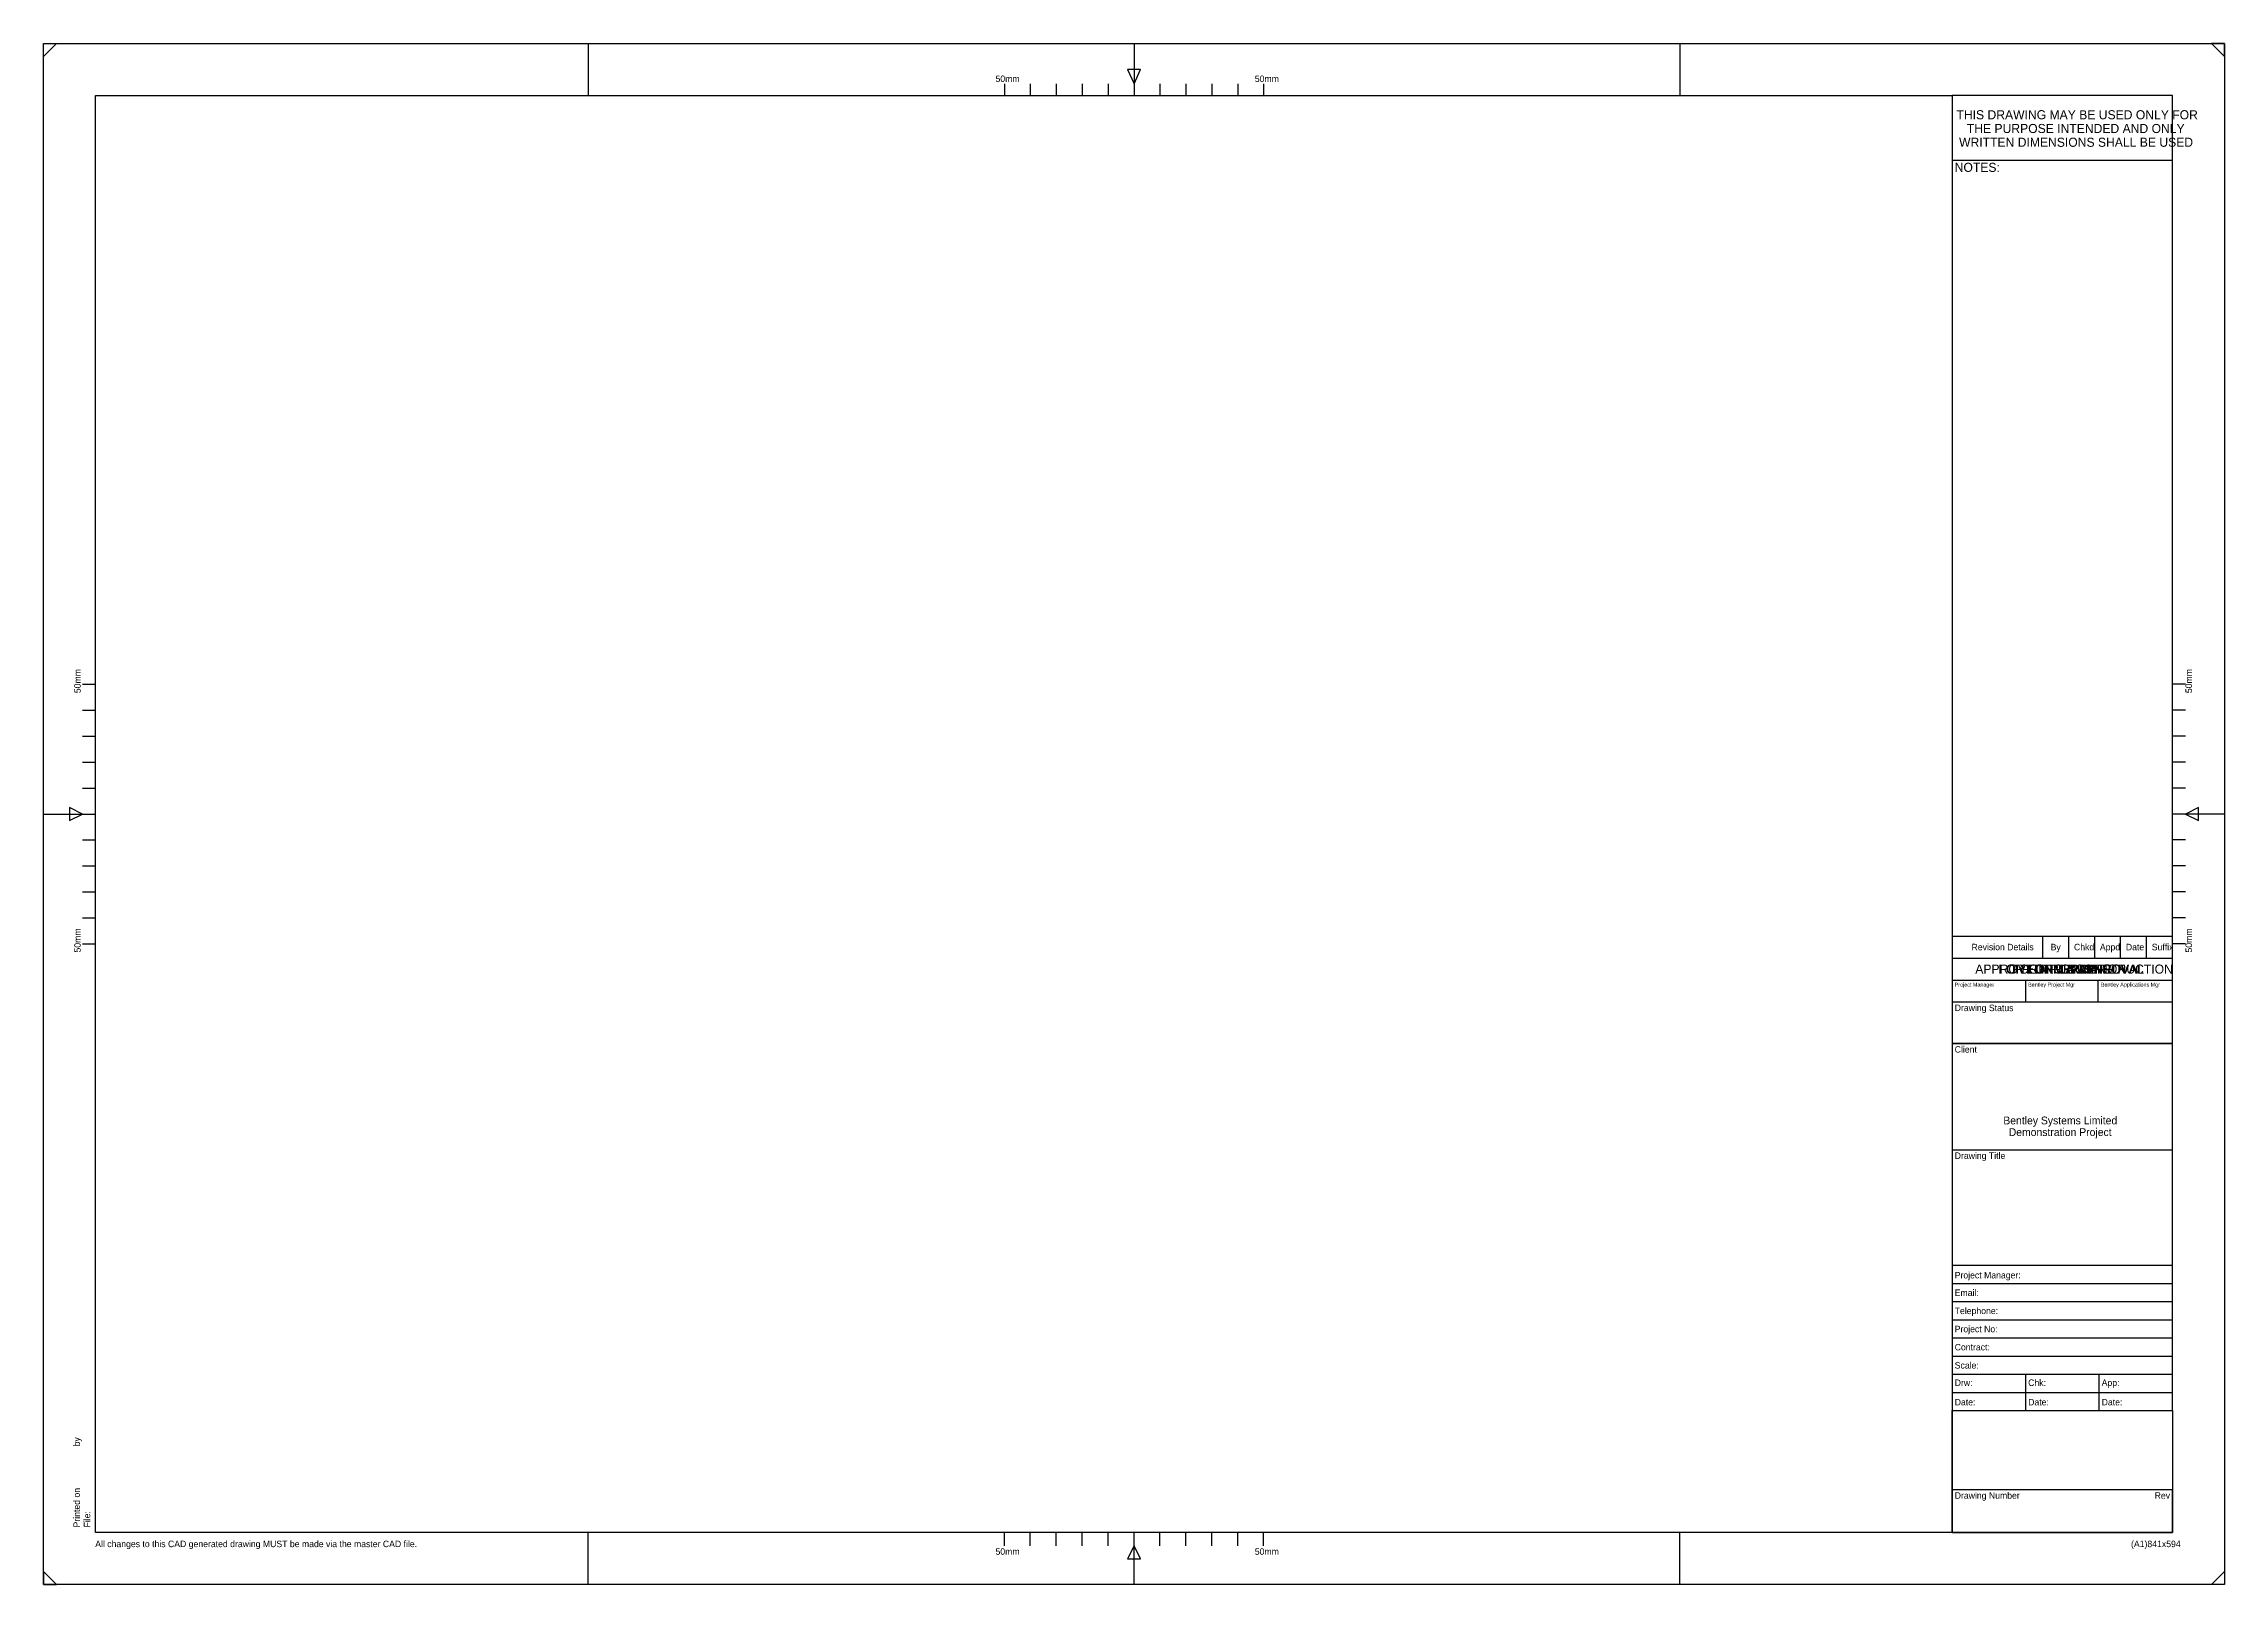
# Model space of a CAD drawing. Extents: x 0 to 0.841, y 0 to 0.594.
import ezdxf

# ---------------------------------------------------------------- set-up
doc = ezdxf.new("R2010")
doc.units = 0
for name, color, linetype in [('GEN-DGN-FRAME', 7, 'Continuous'), ('GEN-DGN-FRAME-APPROVED FOR CONSTRUCTION', 7, 'Continuous'), ('GEN-DGN-FRAME-FOR FORM A APPROVAL', 7, 'Continuous'), ('GEN-DGN-FRAME-FOR FORM B APPROVAL', 7, 'Continuous'), ('GEN-DGN-FRAME-FOR INFORMATION', 7, 'Continuous'), ('GEN-DGN-FRAME-FOR PLANNING', 7, 'Continuous'), ('GEN-DGN-FRAME-FOR TENDER', 7, 'Continuous')]:
    doc.layers.add(name, color=color, linetype=linetype)

msp = doc.modelspace()

# ---------------------------------------------------------------- linework, layer by layer
at = {"layer": 'GEN-DGN-FRAME'}
for p, q in [((0.21, 0.594), (0.21, 0.574)), ((0.4205, 0.594), (0.4205, 0.57405)), ((0.631, 0.594), (0.631, 0.574)), ((0.418, 0.584), (0.4205, 0.5785)), ((0.4205, 0.584), (0.418, 0.584)), ((0.4205, 0.5785), (0.423, 0.584)), ((0.423, 0.584), (0.4205, 0.584)), ((0.3705, 0.5785), (0.3705, 0.57405)), ((0.3805, 0.5785), (0.3805, 0.57405)), ((0.3905, 0.5785), (0.3905, 0.57405)), ((0.4005, 0.5785), (0.4005, 0.57405)), ((0.4105, 0.5785), (0.4105, 0.57405)), ((0.4305, 0.5785), (0.4305, 0.57405)), ((0.4405, 0.5785), (0.4405, 0.57405)), ((0.4505, 0.5785), (0.4505, 0.57405)), ((0.4605, 0.5785), (0.4605, 0.57405)), ((0.4705, 0.5785), (0.4705, 0.57405)), ((0.736, 0.54905), (0.821, 0.54905)), ((0.015, 0.347), (0.02, 0.347)), ((0.826, 0.347), (0.821, 0.347)), ((0.015, 0.337), (0.02, 0.337)), ((0.826, 0.337), (0.821, 0.337)), ((0.015, 0.327), (0.02, 0.327)), ((0.826, 0.327), (0.821, 0.327)), ((0.015, 0.317), (0.02, 0.317)), ((0.826, 0.317), (0.821, 0.317)), ((0.015, 0.307), (0.02, 0.307)), ((0.826, 0.307), (0.821, 0.307)), ((0, 0.297), (0.02, 0.297)), ((0.015, 0.297), (0.01, 0.2995)), ((0.01, 0.2995), (0.01, 0.297)), ((0.01, 0.297), (0.01, 0.2945)), ((0.01, 0.2945), (0.015, 0.297)), ((0.841, 0.297), (0.821, 0.297)), ((0.831, 0.2995), (0.826, 0.297)), ((0.826, 0.297), (0.831, 0.2945)), ((0.831, 0.297), (0.831, 0.2995)), ((0.831, 0.2945), (0.831, 0.297)), ((0.015, 0.287), (0.02, 0.287)), ((0.826, 0.287), (0.821, 0.287)), ((0.015, 0.277), (0.02, 0.277)), ((0.826, 0.277), (0.821, 0.277)), ((0.015, 0.267), (0.02, 0.267)), ((0.826, 0.267), (0.821, 0.267)), ((0.015, 0.257), (0.02, 0.257)), ((0.826, 0.257), (0.821, 0.257)), ((0.015, 0.247), (0.02, 0.247)), ((0.736, 0.24995), (0.821, 0.24995)), ((0.771, 0.24145), (0.771, 0.24995)), ((0.781, 0.24145), (0.781, 0.24995)), ((0.791, 0.24145), (0.791, 0.24995)), ((0.801, 0.24145), (0.801, 0.24995)), ((0.811, 0.24145), (0.811, 0.24995)), ((0.826, 0.247), (0.821, 0.247)), ((0.736, 0.24145), (0.821, 0.24145)), ((0.736, 0.23296), (0.821, 0.23296)), ((0.76432, 0.23296), (0.76432, 0.2245)), ((0.79235, 0.2245), (0.79235, 0.23296)), ((0.736, 0.16753), (0.821, 0.16753)), ((0.736, 0.123), (0.821, 0.123)), ((0.736, 0.116), (0.821, 0.116)), ((0.736, 0.109), (0.821, 0.109)), ((0.736, 0.102), (0.821, 0.102)), ((0.736, 0.095), (0.821, 0.095)), ((0.736, 0.088), (0.821, 0.088)), ((0.736, 0.081), (0.821, 0.081)), ((0.76433, 0.081), (0.76433, 0.067)), ((0.79267, 0.067), (0.79267, 0.081)), ((0.736, 0.074), (0.821, 0.074)), ((0.21, 0), (0.21, 0.02)), ((0.3705, 0.0149), (0.3705, 0.01995)), ((0.3805, 0.0149), (0.3805, 0.01995)), ((0.3905, 0.0149), (0.3905, 0.01995)), ((0.4005, 0.0149), (0.4005, 0.01995)), ((0.4105, 0.0149), (0.4105, 0.01995)), ((0.4205, 0), (0.4205, 0.01995)), ((0.4305, 0.0149), (0.4305, 0.01995)), ((0.4405, 0.0149), (0.4405, 0.01995)), ((0.4505, 0.0149), (0.4505, 0.01995)), ((0.4605, 0.0149), (0.4605, 0.01995)), ((0.4705, 0.0149), (0.4705, 0.01995)), ((0.631, 0), (0.631, 0.02)), ((0.4205, 0.0149), (0.418, 0.0099)), ((0.418, 0.0099), (0.4205, 0.0099)), ((0.423, 0.0099), (0.4205, 0.0149)), ((0.4205, 0.0099), (0.423, 0.0099))]:
    msp.add_line(p, q, dxfattribs=at)
for points in [[(0.841, 0), (0, 0), (0, 0.594), (0.841, 0.594)], [(0, 0.594), (0.005, 0.594), (0, 0.589)], [(0.841, 0.594), (0.836, 0.594), (0.841, 0.589)], [(0.736, 0.02), (0.02, 0.02), (0.02, 0.574), (0.736, 0.574)], [(0.736, 0.2085), (0.821, 0.2085), (0.821, 0.2245), (0.736, 0.2245)], [(0.821, 0.2085), (0.736, 0.2085), (0.736, 0.067), (0.821, 0.067)], [(0.821, 0.02), (0.736, 0.02), (0.736, 0.067), (0.821, 0.067)], [(0.736, 0.02), (0.821, 0.02), (0.821, 0.0365), (0.736, 0.0365)], [(0, 0), (0.005, 0), (0, 0.005)], [(0.841, 0), (0.836, 0), (0.841, 0.005)]]:
    msp.add_lwpolyline(points, close=True, dxfattribs=at)
msp.add_lwpolyline([(0.821, 0.2245), (0.821, 0.574), (0.736, 0.574)], dxfattribs=at)

# ---------------------------------------------------------------- texts
for s, height, p in [('50mm', 0.0025, (0.36709, 0.5792)), ('50mm', 0.0025, (0.46709, 0.5792)), ('THIS DRAWING MAY BE USED ONLY FOR', 0.0035, (0.73768, 0.56483)), ('WRITTEN DIMENSIONS SHALL BE USED', 0.0035, (0.73868, 0.55423)), ('THE PURPOSE INTENDED AND ONLY', 0.0035, (0.74168, 0.55953)), ('NOTES:', 0.0035, (0.737, 0.54455)), ('Revision Details', 0.0025, (0.7435, 0.24445)), ('By', 0.0025, (0.774, 0.24445)), ('Chkd', 0.0025, (0.783, 0.24445)), ('Appd', 0.0025, (0.793, 0.24445)), ('Date', 0.0025, (0.803, 0.24445)), ('Suffix', 0.0025, (0.813, 0.24445)), ('Drawing Status', 0.0025, (0.737, 0.221)), ('Client', 0.0025, (0.737, 0.205)), ('Bentley Systems Limited', 0.003, (0.75575, 0.17735)), ('Demonstration Project', 0.003, (0.75783, 0.17285)), ('Drawing Title', 0.0025, (0.737, 0.16403)), ('Project Manager:', 0.0025, (0.737, 0.11795)), ('Email:', 0.0025, (0.737, 0.1112)), ('Telephone:', 0.0025, (0.737, 0.1042)), ('Contract:', 0.0025, (0.737, 0.0902)), ('Project No:', 0.0025, (0.737, 0.0972)), ('Scale:', 0.0025, (0.737, 0.0832)), ('Drw:', 0.0025, (0.737, 0.0765)), ('Chk:', 0.0025, (0.76533, 0.0765)), ('App:', 0.0025, (0.79367, 0.0765)), ('Date:', 0.0025, (0.737, 0.069)), ('Date:', 0.0025, (0.76533, 0.069)), ('Date:', 0.0025, (0.79367, 0.069)), ('Drawing Number', 0.0025, (0.737, 0.033)), ('Rev', 0.0025, (0.81411, 0.033)), ('All changes to this CAD generated drawing MUST be made via the master CAD file.', 0.0025, (0.0199, 0.01435)), ('(A1)841x594', 0.0025, (0.805, 0.01435)), ('50mm', 0.0025, (0.36709, 0.0114)), ('50mm', 0.0025, (0.46709, 0.0114))]:
    msp.add_text(s, height=height, dxfattribs=at).set_placement(p)
for s, height, rotation, p in [('50mm', 0.0025, 90, (0.0143, 0.34359)), ('50mm', 0.0025, 90, (0.8285, 0.34359)), ('50mm', 0.0025, 90, (0.0143, 0.24359)), ('50mm', 0.0025, 90, (0.8285, 0.24359)), ('Project Manager', 0.0015, 0.00001, (0.737, 0.23046)), ('Bentley Project Mgr', 0.0015, 0.00001, (0.76532, 0.23046)), ('Bentley Applications Mgr', 0.0015, 0.00001, (0.79335, 0.23046)), ('by', 0.0025, 90, (0.014, 0.0532)), ('Printed on', 0.0025, 90, (0.014, 0.02195)), ('File:', 0.0025, 90, (0.018, 0.02195))]:
    msp.add_text(s, height=height, rotation=rotation, dxfattribs=at).set_placement(p)
at = {"layer": 'GEN-DGN-FRAME-APPROVED FOR CONSTRUCTION'}
msp.add_text('APPROVED FOR CONSTRUCTION', height=0.0035, rotation=0.00001, dxfattribs=at).set_placement((0.74494, 0.23546))
at = {"layer": 'GEN-DGN-FRAME-FOR FORM A APPROVAL'}
msp.add_text('FOR FORM A APPROVAL', height=0.0035, dxfattribs=at).set_placement((0.75387, 0.23546))
at = {"layer": 'GEN-DGN-FRAME-FOR FORM B APPROVAL'}
msp.add_text('FOR FORM B APPROVAL', height=0.0035, dxfattribs=at).set_placement((0.75414, 0.23546))
at = {"layer": 'GEN-DGN-FRAME-FOR INFORMATION'}
msp.add_text('FOR INFORMATION', height=0.0035, dxfattribs=at).set_placement((0.75915, 0.23546))
at = {"layer": 'GEN-DGN-FRAME-FOR PLANNING'}
msp.add_text('FOR PLANNING', height=0.0035, dxfattribs=at).set_placement((0.76278, 0.23546))
at = {"layer": 'GEN-DGN-FRAME-FOR TENDER'}
msp.add_text('FOR TENDER', height=0.0035, dxfattribs=at).set_placement((0.76484, 0.23546))

doc.saveas('drawing.dxf')
